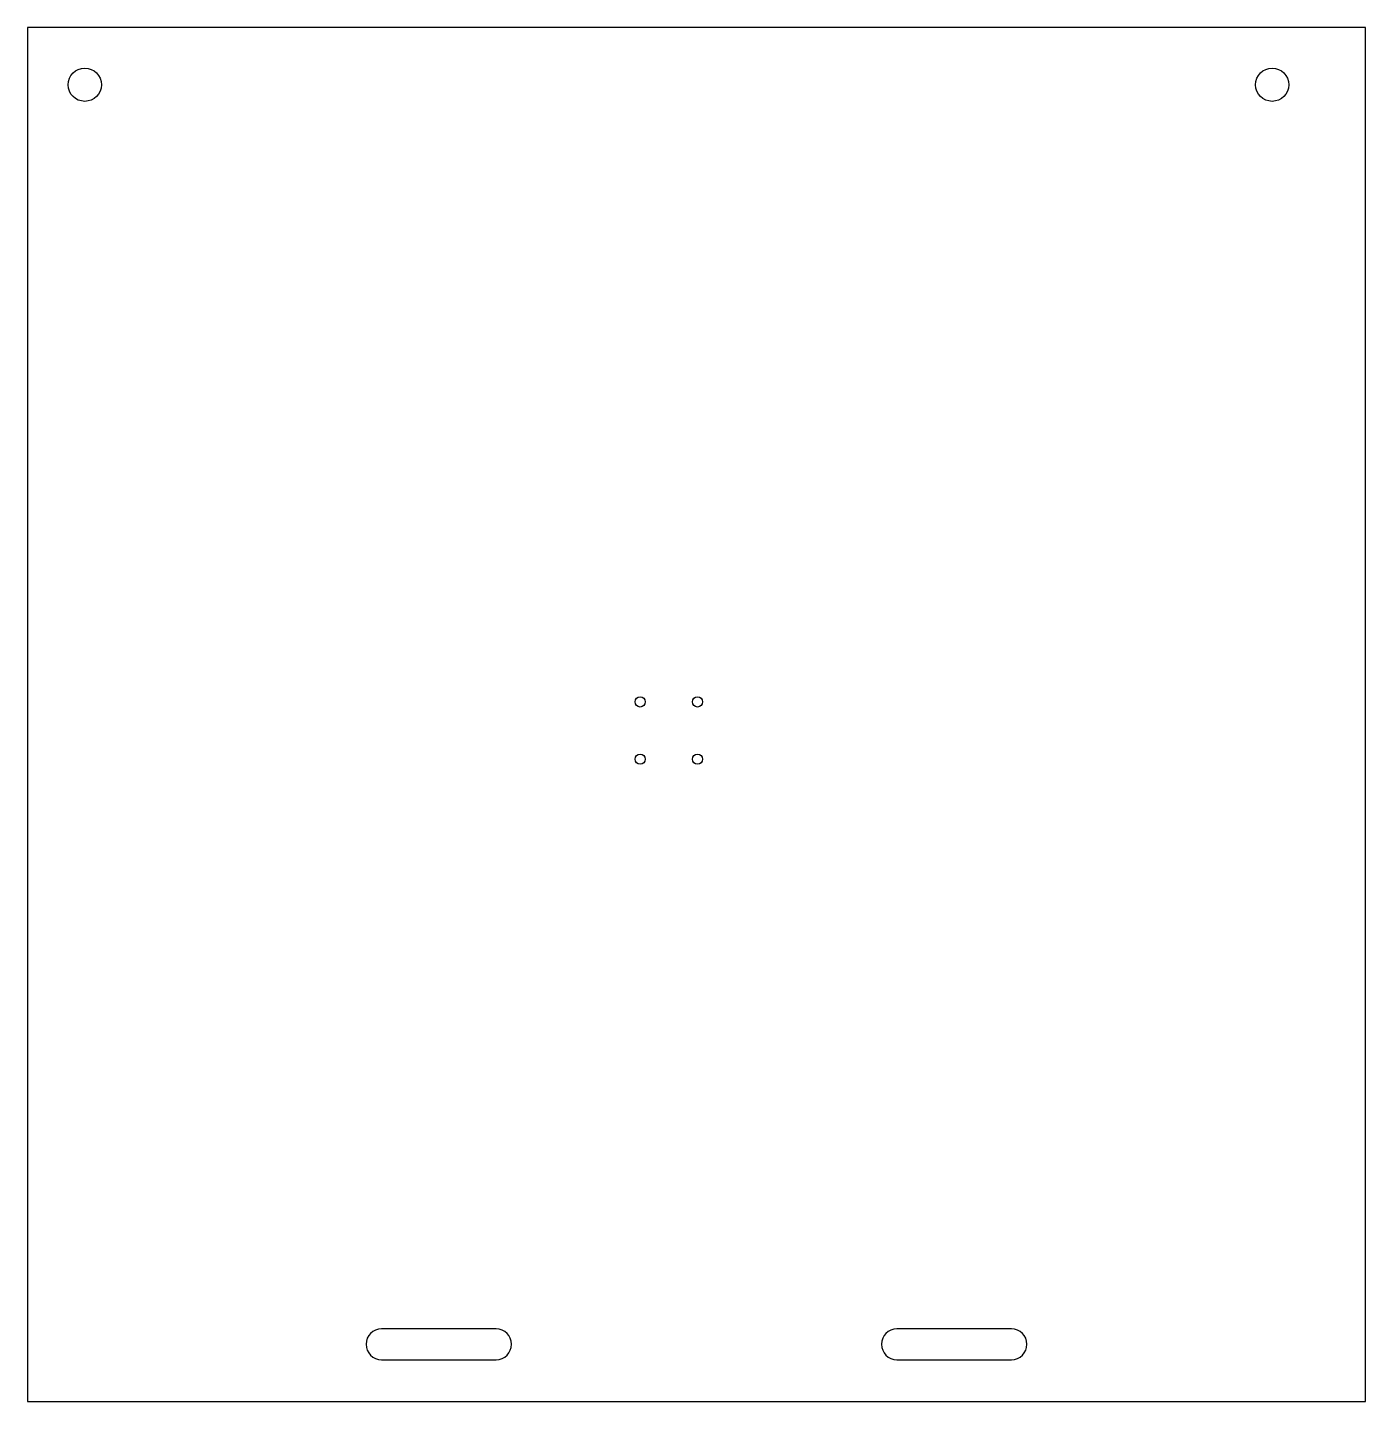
# Model space of a CAD drawing. Header units: millimetres. Extents: x 0 to 297, y 0 to 305.
import ezdxf

# ---------------------------------------------------------------- set-up
doc = ezdxf.new("R2010")
doc.units = ezdxf.units.MM
doc.layers.add('Sketch060', color=7, linetype='CONTINUOUS')

msp = doc.modelspace()

# ---------------------------------------------------------------- linework, layer by layer
at = {"layer": 'Sketch060'}
for p, q in [((296.761, 304.8), (0, 304.8)), ((0, 304.8), (0, 0)), ((296.761, 0), (296.761, 304.8)), ((103.93, 16.129), (78.5305, 16.129)), ((218.23, 16.129), (192.83, 16.129)), ((78.5304, 9.271), (103.93, 9.271)), ((192.83, 9.271), (218.23, 9.271)), ((0, 0), (296.761, 0))]:
    msp.add_line(p, q, dxfattribs=at)
for centre, radius in [((12.7, 292.1), 3.683), ((276.06, 292.1), 3.683), ((135.89, 155.194), 1.1303), ((148.59, 155.194), 1.1303), ((135.89, 142.494), 1.1303), ((148.59, 142.494), 1.1303)]:
    msp.add_circle(centre, radius, dxfattribs=at)
for centre, start, end in [((78.5305, 12.7), 90, -90), ((103.93, 12.7), -90, 90), ((192.83, 12.7), 90, -90), ((218.23, 12.7), -90, 90)]:
    msp.add_arc(centre, 3.429, start, end, dxfattribs=at)

doc.saveas('drawing.dxf')
